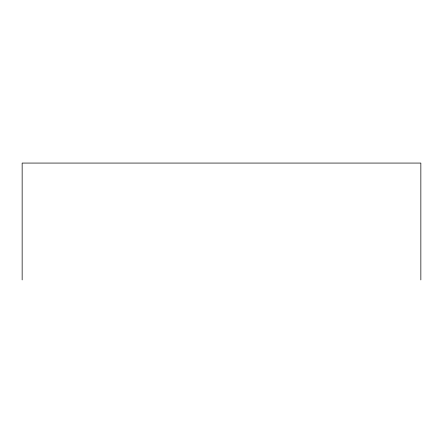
<?xml version="1.0" encoding="UTF-8"?>
<svg xmlns="http://www.w3.org/2000/svg" width="443" height="443" viewBox="0 0 443 443"><rect width="100%" height="100%" fill="white"/><g stroke="black" fill="none" stroke-linecap="round" stroke-linejoin="round"><path stroke-width="0.66" d="M420.85 279.932L420.85 163.068L22.15 163.068L22.15 279.932"/></g></svg>
